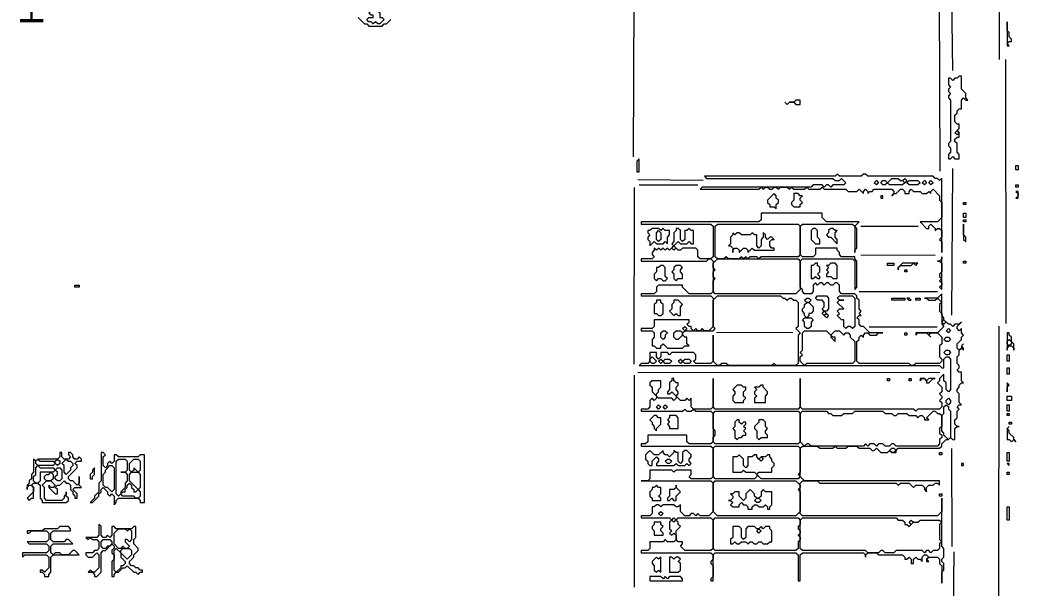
# Model space of a CAD drawing. Extents: x 10 to 1971, y 10 to 1392.
# Drawn here: x 1490.8 to 1949, y 209.7 to 470.8 of the extents above; entities that cross this region are included whole.
import ezdxf

# ---------------------------------------------------------------- set-up
doc = ezdxf.new("R2010")
doc.units = 0
for name, color, linetype, lineweight in [('OCR_TEXT', 6, 'Continuous', 0), ('TEXT_FALLBACK_OUTLINE', 2, 'Continuous', 0), ('TRACE_CURVE', 6, 'Continuous', 0), ('TRACE_STRAIGHT', 5, 'Continuous', 0), ('TRACE_TEXT_SYMBOL', 6, 'Continuous', 0)]:
    doc.layers.add(name, color=color, linetype=linetype, lineweight=lineweight)
doc.styles.add('wqy-unicode', font='wqy-unicode.lff')

msp = doc.modelspace()

# ---------------------------------------------------------------- linework, layer by layer
at = {"layer": 'TEXT_FALLBACK_OUTLINE', "color": 2}
for points in [[(1818, 373), (1818, 372), (1817, 371), (1817, 368), (1816, 367), (1817, 367), (1818, 366), (1818, 364), (1818, 365), (1819, 366), (1820, 366), (1821, 365), (1821, 364), (1823, 366), (1824, 366), (1825, 365), (1825, 364), (1827, 366), (1828, 365), (1837, 365), (1837, 366), (1836, 366), (1835, 367), (1835, 369), (1836, 370), (1837, 370), (1836, 371), (1835, 371), (1834, 370), (1833, 371), (1833, 372), (1832, 373), (1832, 371), (1831, 370), (1831, 367), (1830, 366), (1829, 367), (1829, 372), (1828, 372), (1827, 373), (1826, 372), (1822, 372), (1821, 373), (1820, 373), (1819, 372)], [(1820, 303), (1818, 301), (1819, 300), (1819, 299), (1818, 298), (1818, 296), (1819, 295), (1823, 295), (1823, 296), (1824, 297), (1823, 298), (1823, 300), (1824, 301), (1824, 302), (1823, 302), (1822, 303)], [(1831, 303), (1830, 302), (1828, 302), (1829, 301), (1828, 300), (1828, 299), (1829, 298), (1828, 297), (1828, 295), (1833, 295), (1833, 298), (1834, 299), (1834, 300), (1832, 302), (1832, 303)], [(1782, 289), (1780, 287), (1781, 286), (1781, 285), (1782, 284), (1782, 283), (1783, 282), (1783, 283), (1785, 285), (1785, 288), (1784, 288), (1783, 289)], [(1789, 289), (1789, 288), (1788, 287), (1789, 286), (1788, 285), (1789, 284), (1789, 283), (1793, 283), (1793, 288), (1792, 289)], [(1528, 272), (1528, 259), (1527, 258), (1527, 254), (1525, 252), (1525, 251), (1523, 249), (1524, 249), (1527, 252), (1527, 253), (1528, 254), (1528, 255), (1529, 256), (1531, 254), (1531, 253), (1532, 252), (1533, 253), (1534, 252), (1534, 248), (1535, 249), (1535, 250), (1536, 251), (1545, 251), (1546, 250), (1546, 249), (1548, 249), (1548, 271), (1546, 271), (1545, 270), (1536, 270), (1535, 271), (1534, 271), (1534, 268), (1533, 267), (1532, 268), (1531, 267), (1531, 266), (1530, 265), (1529, 266), (1529, 270), (1530, 271), (1529, 272)], [(1498, 265), (1499, 266), (1500, 265), (1506, 265), (1507, 264), (1506, 263), (1500, 263), (1500, 259), (1499, 258), (1498, 258), (1497, 259), (1497, 261), (1498, 262)], [(1498, 268), (1499, 269), (1500, 268), (1506, 268), (1507, 267), (1506, 266), (1499, 266), (1498, 267)], [(1507, 268), (1508, 269), (1509, 268), (1509, 267), (1508, 266), (1507, 267)], [(1512, 269), (1513, 268), (1514, 268), (1515, 267), (1515, 266), (1514, 265), (1514, 264), (1512, 262), (1511, 263), (1511, 266), (1510, 267)], [(1532, 266), (1533, 266), (1534, 265), (1534, 255), (1533, 254), (1531, 256), (1530, 256), (1529, 257), (1529, 262), (1530, 263), (1530, 264)], [(1535, 268), (1536, 269), (1539, 269), (1540, 268), (1540, 264), (1539, 263), (1537, 263), (1539, 263), (1540, 262), (1540, 259), (1539, 258), (1539, 256), (1537, 254), (1537, 253), (1536, 252), (1535, 253)], [(1543, 269), (1545, 269), (1546, 268), (1546, 264), (1545, 263), (1543, 265), (1543, 264), (1542, 263), (1541, 264), (1541, 267)], [(1504, 262), (1505, 263), (1506, 262), (1506, 260), (1505, 259), (1503, 259), (1502, 260), (1502, 261), (1503, 262)], [(1507, 264), (1508, 265), (1509, 265), (1510, 264), (1510, 260), (1509, 259), (1508, 259), (1507, 260), (1507, 261), (1508, 262), (1508, 263)], [(1525, 265), (1524, 264), (1524, 263), (1523, 262), (1523, 260), (1524, 260), (1524, 261), (1525, 262)], [(1541, 262), (1542, 263), (1545, 263), (1546, 262), (1546, 256), (1545, 255), (1541, 259)], [(1540, 257), (1541, 258), (1542, 257), (1542, 256), (1543, 255), (1543, 254), (1544, 254), (1545, 255), (1546, 254), (1546, 252), (1545, 251), (1544, 251), (1543, 252), (1538, 252), (1537, 253), (1538, 254), (1539, 254), (1539, 255), (1540, 256)], [(1783, 257), (1782, 256), (1781, 256), (1781, 255), (1780, 254), (1780, 252), (1781, 251), (1781, 250), (1785, 250), (1785, 251), (1784, 252), (1785, 253), (1785, 256), (1784, 256)], [(1792, 257), (1792, 256), (1791, 255), (1789, 255), (1789, 252), (1788, 251), (1788, 250), (1789, 250), (1790, 251), (1791, 250), (1792, 250), (1792, 252), (1794, 254), (1792, 256)], [(1509, 238), (1508, 237), (1502, 237), (1501, 236), (1494, 236), (1494, 235), (1495, 235), (1496, 236), (1503, 236), (1504, 235), (1504, 232), (1503, 231), (1494, 231), (1495, 230), (1503, 230), (1504, 229), (1504, 227), (1503, 226), (1492, 226), (1492, 224), (1493, 225), (1503, 225), (1504, 224), (1504, 219), (1502, 217), (1501, 218), (1500, 218), (1500, 217), (1501, 217), (1502, 216), (1502, 215), (1504, 215), (1504, 216), (1505, 217), (1505, 224), (1506, 225), (1518, 225), (1516, 227), (1515, 227), (1513, 225), (1510, 225), (1509, 226), (1507, 226), (1506, 225), (1505, 226), (1505, 229), (1506, 230), (1515, 230), (1513, 232), (1512, 232), (1511, 231), (1506, 231), (1505, 232), (1505, 235), (1506, 236), (1514, 236), (1514, 237), (1513, 238)], [(1536, 237), (1539, 237), (1540, 236), (1541, 237), (1542, 236), (1542, 232), (1541, 231), (1540, 232), (1539, 232), (1539, 231), (1541, 229), (1540, 228), (1539, 228), (1538, 229), (1537, 228), (1536, 228), (1534, 230), (1534, 235)], [(1528, 231), (1529, 232), (1532, 232), (1533, 231), (1533, 230), (1532, 229), (1531, 229), (1530, 228), (1529, 228), (1528, 229)], [(1534, 227), (1535, 228), (1537, 226), (1537, 224), (1539, 222), (1539, 221), (1538, 220), (1537, 220), (1537, 219), (1535, 217), (1534, 218)], [(1537, 227), (1538, 228), (1541, 228), (1542, 227), (1542, 225), (1540, 223), (1537, 226)]]:
    msp.add_lwpolyline(points, close=True, dxfattribs=at)
for points in [[(1509, 272), (1509, 270), (1508, 269), (1499, 269), (1498, 268), (1497, 269), (1497, 263), (1496, 262), (1496, 260), (1495, 259), (1495, 258), (1494, 257), (1494, 255), (1494, 256), (1495, 257), (1496, 257), (1497, 256), (1497, 254), (1494, 251), (1495, 250), (1496, 251), (1497, 251), (1497, 256), (1496, 257), (1497, 258), (1499, 258), (1500, 257), (1500, 251), (1501, 250), (1501, 249), (1512, 249), (1513, 250), (1513, 251), (1512, 252), (1512, 254), (1512, 253), (1511, 252), (1511, 251), (1510, 250), (1503, 250), (1502, 251), (1502, 256), (1501, 257), (1503, 259), (1505, 259), (1507, 257), (1506, 256), (1505, 256), (1504, 257), (1504, 256), (1507, 253), (1508, 253), (1508, 255), (1507, 256), (1508, 257), (1509, 257), (1511, 259), (1512, 258), (1513, 258), (1514, 257), (1514, 255), (1515, 254), (1515, 253), (1516, 252)], [(1516, 252), (1516, 251), (1517, 251), (1517, 253), (1515, 255), (1516, 256), (1519, 256), (1518, 257), (1518, 261), (1518, 258), (1517, 257), (1515, 259), (1514, 259), (1513, 260), (1513, 261), (1517, 265), (1517, 266), (1516, 267), (1517, 268), (1519, 268), (1519, 269), (1518, 270), (1517, 269), (1516, 269), (1515, 270), (1515, 271), (1514, 272), (1513, 272), (1513, 271), (1514, 270), (1513, 269), (1511, 269), (1510, 270), (1510, 272), (1509, 272)], [(1527, 239), (1527, 234), (1526, 233), (1521, 233), (1522, 232), (1523, 233), (1524, 232), (1526, 232), (1527, 231), (1527, 228), (1526, 227), (1525, 227), (1524, 226), (1521, 226), (1521, 225), (1522, 224), (1524, 224), (1526, 226), (1527, 225), (1527, 219), (1525, 217), (1524, 217), (1523, 218), (1522, 217), (1524, 217), (1525, 216), (1525, 215), (1526, 215), (1528, 217), (1528, 226), (1529, 227), (1530, 227), (1533, 230), (1534, 229), (1534, 228), (1533, 227), (1533, 226), (1534, 225), (1534, 223), (1533, 222), (1533, 215), (1534, 215), (1534, 216), (1535, 217), (1536, 217), (1538, 219), (1539, 219), (1540, 220), (1543, 217), (1544, 217), (1545, 216), (1546, 217), (1547, 217), (1547, 218), (1546, 218), (1545, 219), (1544, 219), (1543, 220), (1542, 220), (1541, 221), (1541, 222), (1543, 224), (1543, 225), (1545, 227)], [(1545, 227), (1545, 228), (1543, 230), (1543, 232), (1544, 233), (1544, 238), (1543, 238), (1542, 237), (1535, 237), (1534, 238), (1533, 238), (1533, 234), (1532, 233), (1531, 234), (1530, 233), (1529, 233), (1528, 234), (1528, 238), (1527, 239)]]:
    msp.add_lwpolyline(points, dxfattribs=at)
at = {"layer": 'TRACE_CURVE', "color": 6}
for points in [[(1831, 382), (1831, 379), (1830, 378), (1776, 378), (1776, 377), (1808, 377), (1809, 376), (1809, 362), (1808, 361), (1803, 361), (1802, 362), (1802, 365), (1801, 366), (1795, 366), (1794, 365), (1793, 365), (1791, 367), (1793, 369), (1794, 368), (1797, 368), (1798, 369), (1799, 368), (1800, 368), (1800, 374), (1799, 374), (1798, 375), (1797, 374), (1796, 374), (1796, 370), (1795, 369), (1794, 370), (1794, 374), (1793, 375), (1792, 375), (1792, 374), (1791, 373), (1791, 369), (1790, 368), (1791, 367), (1789, 365), (1788, 366), (1787, 365), (1786, 366), (1785, 365), (1784, 366), (1783, 365), (1782, 366), (1782, 365), (1781, 364), (1781, 363), (1782, 362), (1781, 361), (1776, 361), (1776, 360), (1806, 360), (1807, 361), (1808, 361), (1809, 360), (1809, 346), (1808, 345), (1798, 345), (1795, 348), (1795, 349), (1784, 349)], [(1865, 350), (1864, 349), (1863, 349), (1862, 350), (1861, 350), (1860, 349), (1859, 350), (1858, 350), (1857, 349), (1856, 350), (1855, 349), (1855, 346), (1854, 345), (1851, 345), (1850, 346), (1850, 347), (1849, 348), (1849, 360), (1850, 361), (1873, 361), (1874, 360), (1874, 347), (1875, 348), (1875, 360), (1874, 361), (1874, 362), (1868, 362), (1867, 363), (1867, 364), (1866, 365), (1866, 366), (1856, 366), (1856, 363), (1855, 362), (1850, 362), (1849, 363), (1849, 376), (1850, 377), (1873, 377), (1874, 376), (1874, 364), (1874, 365), (1875, 366), (1875, 375), (1874, 376), (1876, 378), (1861, 378), (1859, 380), (1859, 382), (1831, 382)], [(1784, 349), (1783, 348), (1783, 346), (1782, 345), (1776, 345), (1776, 344), (1808, 344), (1809, 343), (1809, 330), (1807, 328), (1805, 328), (1804, 329), (1803, 328), (1802, 328), (1801, 329), (1800, 328), (1799, 329), (1799, 330), (1798, 330), (1797, 331), (1798, 332), (1798, 333), (1782, 333), (1782, 330), (1781, 329), (1776, 329), (1776, 328), (1781, 328), (1782, 327), (1782, 325), (1781, 324), (1781, 321), (1782, 321), (1783, 320), (1785, 320), (1785, 321), (1786, 322), (1788, 320), (1795, 320), (1796, 321), (1798, 321), (1797, 322), (1797, 325), (1796, 325), (1795, 326), (1795, 327), (1796, 328), (1809, 328), (1810, 329), (1809, 330), (1809, 342), (1811, 344), (1840, 344), (1841, 343), (1842, 343), (1843, 342), (1844, 343), (1845, 343), (1846, 342), (1847, 342), (1848, 341), (1848, 330), (1847, 329), (1849, 327)], [(1907, 343), (1908, 342), (1911, 342), (1912, 343), (1914, 341), (1913, 340), (1913, 337), (1914, 336), (1914, 331), (1915, 330), (1912, 327), (1902, 327), (1902, 326), (1903, 327), (1907, 327), (1909, 325), (1908, 326), (1909, 327), (1912, 327), (1914, 325), (1914, 322), (1913, 321), (1913, 316), (1914, 315), (1914, 314), (1913, 313), (1902, 313), (1901, 312), (1900, 312), (1899, 313), (1876, 313), (1875, 314), (1875, 323), (1876, 324), (1876, 325), (1877, 326), (1878, 325), (1878, 326), (1879, 327), (1880, 327), (1881, 326), (1884, 326), (1885, 327), (1887, 327), (1881, 327), (1878, 330), (1877, 330), (1876, 331), (1876, 333), (1875, 334), (1876, 335), (1877, 335), (1876, 336), (1877, 337), (1876, 338), (1876, 342), (1875, 343), (1875, 344), (1874, 345), (1868, 345), (1867, 346), (1867, 349), (1866, 350), (1865, 350)], [(1918, 279), (1919, 278), (1920, 278), (1920, 283), (1921, 284), (1922, 284), (1921, 284), (1920, 285), (1920, 287), (1921, 288), (1921, 291), (1922, 292), (1921, 293), (1922, 294), (1923, 294), (1922, 295), (1922, 299), (1921, 300), (1921, 301), (1922, 302), (1922, 303), (1923, 304), (1924, 304), (1923, 305), (1923, 309), (1922, 309), (1921, 310), (1922, 311), (1922, 312), (1921, 313), (1921, 316), (1922, 317), (1922, 319), (1923, 320), (1924, 319), (1924, 320), (1923, 321), (1924, 322), (1923, 321), (1923, 320), (1922, 319), (1921, 320), (1921, 322), (1923, 324), (1923, 325), (1924, 326), (1923, 327), (1923, 329), (1922, 328), (1921, 329), (1921, 330), (1923, 332), (1922, 331), (1920, 331), (1919, 330), (1918, 331), (1917, 331), (1915, 333), (1915, 334), (1914, 335), (1914, 345), (1912, 343), (1906, 343), (1907, 343)], [(1849, 327), (1848, 326), (1848, 313), (1847, 312), (1838, 312), (1837, 313), (1836, 312), (1816, 312), (1815, 313), (1813, 313), (1812, 312), (1811, 312), (1809, 314), (1809, 326), (1809, 314), (1808, 313), (1801, 313), (1800, 314), (1801, 315), (1801, 317), (1800, 318), (1790, 318), (1789, 317), (1788, 318), (1785, 318), (1785, 316), (1784, 315), (1783, 316), (1783, 318), (1780, 318), (1780, 314), (1779, 313), (1776, 313), (1775, 312), (1913, 312), (1914, 311), (1915, 311), (1915, 315), (1916, 316), (1917, 316), (1918, 315), (1918, 301), (1917, 300), (1916, 301), (1916, 304), (1915, 305), (1915, 308), (1913, 306), (1913, 305), (1912, 304), (1914, 302), (1914, 300), (1913, 299), (1914, 298), (1914, 297), (1913, 296), (1914, 295), (1914, 293), (1913, 292), (1903, 292), (1902, 291), (1901, 292), (1850, 292), (1849, 293)], [(1849, 293), (1849, 306), (1849, 293), (1848, 292), (1810, 292), (1809, 293), (1809, 306), (1809, 293), (1808, 292), (1800, 292), (1799, 293), (1799, 297), (1798, 296), (1797, 297), (1796, 296), (1794, 296), (1792, 298), (1793, 299), (1793, 300), (1792, 301), (1792, 302), (1793, 303), (1793, 304), (1792, 304), (1791, 305), (1791, 306), (1790, 306), (1790, 305), (1789, 304), (1789, 301), (1788, 300), (1788, 299), (1789, 299), (1790, 300), (1792, 298), (1792, 297), (1791, 296), (1790, 297), (1784, 297), (1783, 298), (1783, 299), (1784, 300), (1784, 301), (1785, 302), (1785, 305), (1781, 305), (1780, 304), (1780, 303), (1781, 302), (1781, 300), (1783, 298), (1783, 297), (1782, 296), (1781, 297), (1780, 296), (1780, 293), (1779, 292), (1776, 292), (1776, 291), (1795, 291), (1796, 292), (1797, 291), (1799, 291), (1800, 292)], [(1800, 292), (1801, 291), (1808, 291), (1809, 290), (1809, 277), (1808, 276), (1798, 276), (1797, 277), (1797, 280), (1779, 280), (1779, 277), (1778, 276), (1776, 276), (1776, 275), (1808, 275), (1809, 274), (1809, 261), (1808, 260), (1799, 260), (1798, 261), (1799, 262), (1799, 264), (1792, 264), (1791, 263), (1790, 264), (1780, 264), (1780, 260), (1779, 259), (1776, 259), (1808, 259), (1809, 258), (1809, 245), (1807, 243), (1803, 243), (1802, 244), (1801, 243), (1800, 244), (1799, 244), (1798, 243), (1796, 243), (1794, 245), (1794, 248), (1793, 247), (1792, 247), (1791, 248), (1786, 248), (1785, 247), (1784, 248), (1783, 248), (1782, 247), (1781, 247), (1781, 244), (1780, 243), (1776, 243), (1776, 242), (1789, 242), (1790, 241), (1789, 240), (1789, 237), (1790, 236), (1789, 235), (1790, 234), (1791, 235), (1792, 234)], [(1914, 217), (1915, 218), (1915, 221), (1914, 222), (1914, 223), (1915, 224), (1915, 228), (1914, 229), (1914, 251), (1914, 245), (1912, 243), (1850, 243), (1849, 244), (1849, 258), (1850, 259), (1857, 259), (1858, 258), (1893, 258), (1894, 257), (1895, 258), (1899, 258), (1901, 256), (1902, 257), (1905, 257), (1906, 256), (1906, 255), (1907, 254), (1907, 256), (1908, 257), (1910, 257), (1911, 258), (1912, 258), (1913, 257), (1913, 259), (1851, 259), (1849, 261), (1849, 274), (1850, 275), (1857, 275), (1858, 274), (1864, 274), (1865, 275), (1866, 274), (1870, 274), (1871, 275), (1875, 275), (1876, 274), (1881, 274), (1882, 273), (1883, 273), (1884, 274), (1886, 272), (1889, 272), (1890, 273), (1891, 272), (1893, 272), (1893, 273), (1894, 274), (1913, 274), (1914, 275), (1914, 276), (1916, 278), (1917, 278), (1918, 279)], [(1792, 234), (1792, 232), (1791, 231), (1788, 231), (1787, 232), (1786, 231), (1780, 231), (1780, 228), (1779, 227), (1776, 227), (1776, 226), (1808, 226), (1809, 225), (1809, 223), (1808, 222), (1808, 221), (1809, 220), (1809, 215), (1808, 214), (1808, 213), (1809, 213), (1809, 225), (1810, 226), (1847, 226), (1848, 225), (1848, 213), (1849, 213), (1849, 225), (1850, 226), (1878, 226), (1879, 225), (1879, 224), (1879, 225), (1880, 226), (1884, 226), (1885, 225), (1896, 225), (1897, 224), (1897, 223), (1898, 223), (1899, 224), (1900, 223), (1900, 221), (1901, 221), (1901, 223), (1902, 224), (1903, 223), (1904, 223), (1905, 222), (1905, 224), (1906, 225), (1907, 225), (1908, 224), (1907, 223), (1907, 222), (1908, 222), (1907, 223), (1908, 224), (1912, 224), (1913, 223), (1913, 221), (1914, 220), (1914, 212), (1914, 217)]]:
    msp.add_lwpolyline(points, dxfattribs=at)
for points in [[(1810, 376), (1811, 377), (1848, 377), (1849, 376), (1849, 363), (1848, 362), (1831, 362), (1830, 361), (1829, 362), (1826, 362), (1825, 361), (1824, 362), (1823, 361), (1822, 362), (1821, 361), (1816, 361), (1815, 362), (1814, 361), (1811, 361), (1810, 362)], [(1790, 366), (1791, 367), (1792, 366), (1791, 365)], [(1811, 361), (1848, 361), (1849, 360), (1849, 347), (1847, 345), (1810, 345), (1809, 346), (1809, 351), (1810, 352), (1809, 353), (1809, 355), (1810, 356), (1809, 357), (1809, 359)], [(1856, 343), (1857, 344), (1861, 344), (1862, 343), (1862, 338), (1861, 337), (1860, 337), (1859, 338), (1860, 339), (1860, 341), (1859, 342), (1857, 342)], [(1866, 343), (1867, 344), (1873, 344), (1874, 343), (1874, 330), (1873, 329), (1872, 330), (1871, 330), (1870, 329), (1869, 330), (1869, 333), (1868, 333), (1866, 335), (1867, 336), (1866, 337), (1867, 338), (1869, 338), (1866, 341), (1867, 342), (1869, 342), (1867, 342)], [(1851, 340), (1852, 341), (1853, 341), (1855, 339), (1855, 337), (1854, 336), (1853, 336), (1853, 335), (1852, 334), (1851, 335), (1851, 336), (1850, 337), (1850, 338), (1851, 339)], [(1851, 342), (1852, 343), (1853, 343), (1854, 342), (1853, 341), (1852, 341)], [(1859, 336), (1860, 337), (1861, 336), (1860, 335)], [(1860, 335), (1861, 336), (1862, 335), (1861, 334)], [(1795, 329), (1796, 330), (1797, 329), (1796, 328)], [(1850, 333), (1851, 334), (1854, 334), (1855, 333), (1854, 332), (1854, 330), (1853, 329), (1852, 329), (1851, 330), (1851, 332)], [(1914, 332), (1915, 333), (1916, 332), (1915, 331)], [(1785, 327), (1786, 328), (1787, 328), (1788, 327), (1787, 326), (1787, 325), (1786, 324), (1785, 325)], [(1791, 327), (1792, 328), (1794, 328), (1795, 327), (1795, 326), (1793, 324), (1792, 324), (1791, 325)], [(1850, 327), (1851, 328), (1861, 328), (1863, 326), (1863, 325), (1865, 323), (1865, 325), (1864, 325), (1863, 326), (1865, 328), (1867, 328), (1869, 326), (1870, 327), (1871, 327), (1872, 326), (1872, 325), (1874, 323), (1874, 314), (1873, 313), (1852, 313), (1851, 312), (1849, 314), (1849, 316), (1850, 317), (1849, 318), (1850, 319)], [(1916, 328), (1917, 329), (1918, 328), (1917, 327)], [(1915, 324), (1916, 325), (1917, 325), (1918, 324), (1917, 323), (1916, 323)], [(1915, 318), (1916, 319), (1917, 319), (1918, 318), (1917, 317), (1916, 317)], [(1780, 315), (1781, 316), (1783, 314), (1782, 313), (1781, 313), (1780, 314)], [(1784, 314), (1785, 315), (1786, 314), (1785, 313)], [(1786, 314), (1787, 315), (1789, 315), (1790, 314), (1789, 313), (1787, 313)], [(1793, 314), (1794, 315), (1795, 314), (1794, 313)], [(1795, 314), (1796, 315), (1798, 315), (1799, 314), (1798, 313), (1796, 313)], [(1783, 293), (1784, 294), (1785, 293), (1784, 292)], [(1786, 293), (1787, 294), (1788, 293), (1787, 292)], [(1915, 293), (1916, 294), (1917, 293), (1917, 292), (1918, 291), (1918, 279), (1917, 278), (1915, 280), (1915, 281), (1914, 282), (1914, 289), (1915, 290)], [(1916, 296), (1917, 297), (1918, 296), (1918, 295), (1917, 294), (1916, 295)], [(1809, 290), (1810, 291), (1848, 291), (1849, 290), (1849, 277), (1848, 276), (1810, 276), (1809, 277), (1809, 279), (1810, 280), (1810, 282), (1809, 283)], [(1849, 290), (1850, 291), (1861, 291), (1862, 290), (1863, 290), (1864, 289), (1868, 289), (1869, 290), (1873, 290), (1874, 291), (1887, 291), (1888, 290), (1891, 290), (1892, 289), (1893, 289), (1894, 290), (1898, 290), (1899, 289), (1902, 289), (1903, 288), (1904, 289), (1905, 289), (1906, 288), (1906, 287), (1908, 287), (1907, 288), (1910, 291), (1911, 291), (1912, 290), (1913, 290), (1914, 289), (1914, 284), (1913, 283), (1913, 281), (1914, 280), (1914, 279), (1913, 278), (1913, 276), (1912, 275), (1893, 275), (1892, 276), (1891, 276), (1890, 275), (1888, 275), (1887, 276), (1885, 276), (1884, 275), (1883, 276), (1881, 276), (1880, 275), (1879, 276), (1878, 275), (1854, 275), (1853, 276), (1852, 276), (1851, 275), (1849, 277)], [(1809, 274), (1810, 275), (1848, 275), (1849, 274), (1849, 263), (1848, 262), (1849, 261), (1848, 260), (1831, 260), (1829, 262), (1830, 263), (1836, 263), (1836, 265), (1837, 266), (1837, 267), (1836, 268), (1836, 269), (1835, 270), (1835, 271), (1834, 271), (1833, 270), (1831, 270), (1830, 269), (1829, 270), (1829, 271), (1828, 271), (1827, 270), (1825, 270), (1825, 266), (1824, 265), (1823, 266), (1823, 269), (1821, 271), (1820, 270), (1818, 270), (1818, 263), (1822, 263), (1823, 264), (1824, 263), (1828, 263), (1829, 262), (1829, 261), (1828, 260), (1810, 260), (1809, 261)], [(1890, 273), (1891, 274), (1892, 274), (1893, 273), (1892, 272), (1891, 272)], [(1830, 269), (1831, 270), (1832, 269), (1831, 268)], [(1809, 258), (1810, 259), (1847, 259), (1849, 257), (1849, 256), (1848, 255), (1849, 254), (1849, 245), (1847, 243), (1811, 243), (1809, 245)], [(1784, 244), (1785, 245), (1786, 244), (1785, 243)], [(1790, 241), (1791, 242), (1792, 241), (1791, 240)], [(1792, 241), (1793, 242), (1808, 242), (1809, 241), (1809, 228), (1808, 227), (1796, 227), (1794, 229), (1795, 230), (1795, 231), (1793, 231), (1792, 232), (1792, 236), (1794, 238), (1793, 239), (1793, 240)], [(1809, 241), (1810, 242), (1848, 242), (1849, 241), (1849, 239), (1848, 238), (1848, 237), (1849, 236), (1849, 235), (1848, 234), (1849, 233), (1849, 232), (1848, 231), (1848, 228), (1847, 227), (1810, 227), (1809, 228)], [(1849, 241), (1850, 242), (1893, 242), (1894, 241), (1896, 241), (1897, 240), (1897, 239), (1898, 239), (1899, 238), (1901, 240), (1903, 240), (1904, 241), (1913, 241), (1914, 240), (1913, 239), (1913, 232), (1914, 231), (1913, 230), (1913, 228), (1912, 227), (1910, 227), (1909, 226), (1908, 227), (1907, 227), (1906, 226), (1905, 227), (1893, 227), (1892, 226), (1888, 226), (1887, 227), (1886, 227), (1885, 226), (1880, 226), (1879, 227), (1850, 227), (1849, 228)], [(1899, 240), (1900, 241), (1901, 240), (1900, 239)]]:
    msp.add_lwpolyline(points, close=True, dxfattribs=at)
at = {"layer": 'TRACE_STRAIGHT', "color": 5}
for p, q in [((1772.5, 407.85), (1774.03, 770.13)), ((1940.12, 637.63), (1940.33, 452.62)), ((1912.6, 578.88), (1913.08, 401.37)), ((1918.22, 495.11), (1918.88, 447.58)), ((1943.3, 452.63), (1943.43, 331.38)), ((1918.55, 335.11), (1919.05, 402.62)), ((1774.37, 397.52), (1804.38, 397.27)), ((1775, 395), (1802, 395)), ((1772.75, 312.62), (1772.9, 393.88)), ((1876.88, 376.04), (1903.13, 376.12)), ((1876.88, 362.92), (1910.88, 362.75)), ((1876, 346), (1912, 346)), ((1940.14, 165.13), (1940.34, 330.13)), ((1810.62, 327.29), (1845.62, 327.24)), ((1880.62, 329.82), (1911.88, 329.77)), ((1772.77, 307.63), (1772.83, 210.12)), ((1774.38, 308.9), (1913.13, 308.78)), ((1918.44, 273.88), (1918.67, 228.88)), ((1918.9, 155.12), (1919.73, 226.37))]:
    msp.add_line(p, q, dxfattribs=at)
at = {"layer": 'TRACE_TEXT_SYMBOL', "color": 6}
for points in [[(1646, 472), (1649, 469), (1650, 469), (1651, 468), (1657, 468), (1658, 469), (1659, 469), (1661, 471)], [(1866, 400), (1865, 399), (1805, 399), (1806, 398), (1864, 398), (1865, 397), (1867, 397), (1868, 398), (1870, 396), (1869, 395), (1864, 395), (1863, 394), (1862, 395), (1861, 395), (1860, 394), (1859, 395), (1855, 395), (1854, 394), (1804, 394), (1803, 393), (1830, 393), (1831, 394), (1832, 393), (1833, 394), (1834, 394), (1835, 393), (1836, 393), (1837, 394), (1838, 394), (1839, 393), (1840, 394), (1843, 394), (1844, 393), (1845, 394), (1846, 393), (1851, 393), (1852, 394), (1853, 393), (1858, 393), (1859, 394), (1860, 393), (1870, 393), (1871, 392), (1875, 392), (1876, 393), (1878, 391), (1878, 392), (1879, 393), (1880, 392), (1880, 391), (1881, 392), (1882, 392), (1883, 393), (1891, 393), (1892, 392), (1892, 391), (1891, 390), (1892, 391), (1893, 391), (1895, 393), (1896, 393), (1897, 392), (1897, 391), (1899, 391)], [(1899, 391), (1899, 392), (1900, 393), (1901, 392), (1904, 392), (1905, 391), (1907, 391), (1908, 392), (1909, 391), (1909, 392), (1910, 393), (1913, 390), (1913, 388), (1914, 387), (1914, 380), (1912, 378), (1904, 378), (1907, 375), (1908, 375), (1908, 376), (1909, 377), (1911, 375), (1911, 374), (1912, 375), (1913, 375), (1914, 374), (1914, 371), (1913, 370), (1914, 369), (1914, 364), (1914, 398), (1913, 397), (1912, 398), (1911, 398), (1910, 399), (1880, 399), (1879, 400), (1878, 400), (1877, 399), (1867, 399), (1866, 400)]]:
    msp.add_lwpolyline(points, dxfattribs=at)
for points in [[(1651, 474), (1652, 475), (1655, 475), (1656, 474), (1656, 472), (1657, 472), (1658, 471), (1656, 469), (1655, 469), (1654, 470), (1653, 469), (1652, 470), (1651, 470), (1650, 471), (1651, 472), (1653, 472), (1653, 473), (1652, 473)], [(1944, 470), (1944, 459), (1945, 459), (1944, 460), (1945, 461), (1946, 461), (1946, 462), (1945, 463), (1945, 465), (1944, 466)], [(1922, 445), (1921, 444), (1920, 444), (1919, 443), (1918, 444), (1917, 444), (1917, 441), (1918, 440), (1917, 439), (1917, 438), (1918, 437), (1917, 436), (1917, 435), (1918, 434), (1918, 415), (1917, 414), (1917, 413), (1918, 412), (1918, 410), (1917, 409), (1917, 407), (1918, 407), (1919, 408), (1920, 407), (1922, 407), (1922, 409), (1921, 410), (1921, 414), (1920, 415), (1920, 416), (1921, 417), (1922, 417), (1922, 419), (1921, 420), (1922, 421), (1922, 423), (1921, 423), (1920, 424), (1920, 427), (1921, 428), (1921, 429), (1922, 430), (1923, 430), (1923, 434), (1924, 435), (1925, 434), (1926, 434), (1925, 435), (1925, 437), (1923, 439), (1923, 445)], [(1847, 434), (1846, 433), (1844, 433), (1843, 432), (1842, 433), (1843, 432), (1844, 433), (1846, 433), (1847, 432), (1849, 432), (1849, 434)], [(1920, 419), (1921, 420), (1922, 419), (1921, 418)], [(1775, 407), (1774, 406), (1774, 401), (1775, 401)], [(1948, 404), (1949, 404), (1949, 402), (1948, 402)], [(1883, 396), (1884, 397), (1885, 396), (1884, 395)], [(1886, 396), (1887, 397), (1888, 397), (1889, 396), (1888, 395), (1887, 395)], [(1891, 398), (1894, 398), (1895, 397), (1896, 397), (1897, 396), (1896, 395), (1890, 395), (1889, 396)], [(1896, 397), (1897, 398), (1898, 397), (1897, 396)], [(1898, 396), (1899, 397), (1903, 397), (1904, 396), (1903, 395), (1899, 395)], [(1905, 396), (1906, 397), (1907, 396), (1906, 395)], [(1908, 396), (1909, 397), (1910, 396), (1909, 395)], [(1948, 395), (1949, 395), (1949, 394), (1948, 394)], [(1837, 391), (1834, 388), (1834, 387), (1835, 386), (1835, 385), (1837, 385), (1838, 384), (1838, 386), (1839, 387), (1839, 388), (1838, 389), (1838, 390)], [(1846, 391), (1846, 388), (1845, 387), (1845, 386), (1846, 385), (1849, 385), (1849, 386), (1850, 387), (1849, 388), (1849, 389), (1850, 390), (1849, 390), (1848, 391)], [(1886, 390), (1886, 389), (1887, 389), (1887, 390)], [(1948, 392), (1949, 391), (1949, 390), (1948, 389), (1949, 389), (1949, 392)], [(1924, 387), (1925, 387), (1925, 386), (1924, 386)], [(1924, 382), (1925, 382), (1925, 380), (1924, 380)], [(1924, 379), (1925, 379), (1925, 378), (1924, 378)], [(1924, 377), (1924, 370), (1925, 369), (1925, 371), (1924, 372)], [(1781, 375), (1780, 374), (1779, 374), (1779, 373), (1780, 372), (1779, 371), (1779, 370), (1780, 369), (1780, 367), (1782, 369), (1783, 368), (1786, 368), (1787, 369), (1788, 368), (1788, 371), (1789, 372), (1789, 374), (1787, 374), (1786, 375), (1785, 374), (1784, 375)], [(1783, 373), (1784, 374), (1785, 373), (1785, 370), (1784, 369), (1783, 370)], [(1855, 375), (1854, 374), (1854, 370), (1856, 368), (1858, 368), (1858, 370), (1857, 371), (1857, 374), (1856, 375)], [(1863, 375), (1862, 374), (1862, 373), (1861, 372), (1862, 371), (1863, 371), (1866, 368), (1866, 370), (1865, 371), (1865, 373), (1866, 374), (1865, 374), (1864, 375)], [(1785, 358), (1784, 357), (1783, 357), (1783, 355), (1782, 354), (1782, 352), (1783, 351), (1784, 352), (1785, 352), (1786, 351), (1787, 351), (1788, 352), (1787, 353), (1787, 357), (1786, 358)], [(1792, 358), (1791, 357), (1791, 356), (1790, 355), (1791, 354), (1791, 352), (1792, 351), (1793, 352), (1795, 352), (1795, 354), (1794, 355), (1794, 356), (1795, 357), (1794, 358)], [(1856, 359), (1855, 358), (1854, 358), (1854, 352), (1855, 352), (1856, 353), (1857, 352), (1858, 352), (1858, 353), (1857, 354), (1858, 355), (1858, 357), (1857, 358), (1857, 359)], [(1863, 359), (1862, 358), (1861, 358), (1862, 357), (1861, 356), (1862, 355), (1861, 354), (1861, 353), (1863, 353), (1864, 352), (1866, 352), (1866, 358), (1865, 359)], [(1889, 359), (1892, 359), (1892, 358), (1889, 358)], [(1896, 359), (1894, 357), (1894, 356), (1894, 357), (1895, 358), (1900, 358), (1901, 359), (1902, 358), (1903, 359)], [(1914, 362), (1914, 361), (1913, 360), (1912, 360), (1913, 360), (1914, 359), (1914, 355), (1913, 354), (1913, 353), (1914, 352), (1913, 351), (1914, 350), (1914, 349), (1913, 348), (1914, 347)], [(1924, 360), (1925, 360), (1925, 359), (1924, 359)], [(1897, 356), (1898, 356), (1898, 355), (1897, 355)], [(1516, 349), (1518, 349), (1518, 348), (1516, 348)], [(1783, 342), (1783, 341), (1782, 340), (1782, 336), (1783, 336), (1784, 335), (1785, 335), (1786, 336), (1786, 340), (1785, 341), (1785, 342)], [(1791, 342), (1791, 341), (1790, 340), (1790, 338), (1789, 337), (1791, 335), (1792, 336), (1793, 335), (1794, 335), (1794, 339), (1795, 340), (1793, 342)], [(1891, 343), (1897, 343), (1897, 342), (1891, 342)], [(1898, 343), (1899, 342), (1900, 342), (1899, 343)], [(1902, 343), (1904, 343), (1904, 342), (1902, 342)], [(1897, 327), (1898, 327), (1898, 326), (1897, 326)], [(1944, 327), (1944, 319), (1944, 320), (1945, 321), (1946, 321), (1947, 320), (1947, 319), (1947, 322), (1946, 323), (1946, 325), (1945, 326), (1945, 327)], [(1944, 323), (1945, 324), (1946, 323), (1946, 322), (1945, 321), (1944, 322)], [(1944, 317), (1945, 317), (1945, 314), (1944, 314)], [(1944, 311), (1945, 311), (1945, 308), (1944, 308)], [(1889, 306), (1890, 306), (1890, 305), (1889, 305)], [(1899, 306), (1900, 306), (1900, 305), (1899, 305)], [(1904, 306), (1904, 305), (1905, 306), (1906, 306), (1907, 305), (1907, 304), (1908, 304), (1910, 306), (1911, 306), (1908, 306), (1907, 305), (1906, 306)], [(1944, 304), (1944, 300), (1944, 302), (1945, 303)], [(1944, 298), (1946, 298), (1946, 296), (1944, 296)], [(1944, 294), (1945, 294), (1945, 291), (1944, 291)], [(1944, 290), (1945, 290), (1945, 289), (1944, 289)], [(1820, 287), (1819, 286), (1819, 284), (1818, 283), (1819, 282), (1819, 279), (1820, 278), (1821, 279), (1822, 279), (1823, 280), (1824, 280), (1824, 281), (1823, 282), (1824, 283), (1823, 284), (1824, 285), (1824, 286), (1823, 286), (1822, 285), (1821, 286), (1821, 287)], [(1830, 287), (1830, 286), (1828, 284), (1828, 283), (1829, 282), (1829, 279), (1830, 278), (1831, 279), (1834, 279), (1834, 280), (1833, 281), (1833, 282), (1834, 283), (1833, 284), (1833, 286), (1832, 287)], [(1945, 286), (1946, 286), (1946, 285), (1945, 285)], [(1945, 284), (1944, 283), (1944, 278), (1945, 278), (1946, 277), (1947, 278), (1948, 277), (1947, 278), (1947, 279), (1945, 281), (1945, 282), (1944, 283)], [(1780, 273), (1778, 271), (1778, 269), (1779, 268), (1779, 267), (1780, 266), (1781, 266), (1781, 268), (1783, 270), (1784, 269), (1784, 268), (1783, 267), (1783, 266), (1791, 266), (1792, 267), (1793, 266), (1796, 266), (1797, 267), (1798, 266), (1799, 267), (1798, 268), (1798, 269), (1799, 270), (1799, 271), (1797, 273), (1796, 273), (1795, 272), (1795, 268), (1794, 267), (1793, 268), (1793, 272), (1792, 272), (1791, 273), (1791, 272), (1789, 270), (1788, 271), (1787, 271), (1786, 272), (1786, 273), (1784, 271), (1782, 271)], [(1913, 272), (1914, 272), (1914, 271), (1913, 271)], [(1944, 272), (1945, 272), (1945, 268), (1944, 268)], [(1787, 268), (1788, 269), (1789, 269), (1790, 268), (1789, 267), (1788, 267)], [(1923, 267), (1923, 266), (1924, 266), (1924, 267)], [(1944, 267), (1945, 266), (1945, 267)], [(1944, 263), (1945, 263), (1945, 262), (1944, 262)], [(1826, 255), (1824, 253), (1824, 251), (1823, 250), (1821, 252), (1821, 254), (1819, 254), (1818, 253), (1817, 253), (1818, 252), (1818, 251), (1817, 250), (1816, 250), (1817, 250), (1818, 249), (1817, 248), (1818, 247), (1821, 247), (1821, 248), (1822, 249), (1823, 248), (1824, 248), (1825, 247), (1825, 246), (1827, 246), (1827, 247), (1828, 248), (1829, 248), (1830, 247), (1832, 247), (1833, 248), (1834, 247), (1834, 246), (1835, 246), (1835, 247), (1836, 248), (1836, 254), (1833, 254), (1832, 255), (1831, 254), (1831, 252), (1830, 251), (1829, 251), (1828, 252), (1828, 253)], [(1913, 253), (1914, 253), (1914, 252), (1913, 252)], [(1828, 250), (1829, 251), (1830, 251), (1831, 250), (1830, 249), (1829, 249)], [(1944, 247), (1945, 247), (1945, 241), (1944, 241)], [(1782, 240), (1782, 239), (1781, 238), (1781, 237), (1782, 236), (1782, 234), (1786, 234), (1786, 235), (1785, 236), (1785, 237), (1786, 238), (1785, 239), (1785, 240)], [(1818, 238), (1818, 233), (1817, 232), (1817, 230), (1818, 230), (1819, 231), (1820, 230), (1821, 230), (1822, 231), (1824, 231), (1825, 230), (1826, 231), (1827, 231), (1828, 230), (1829, 230), (1830, 231), (1831, 231), (1832, 230), (1834, 230), (1835, 231), (1836, 231), (1836, 236), (1835, 237), (1835, 238), (1833, 238), (1832, 237), (1831, 238), (1830, 237), (1829, 237), (1828, 238), (1825, 238), (1824, 237), (1824, 233), (1823, 232), (1822, 233), (1822, 237), (1821, 238)], [(1829, 236), (1830, 237), (1831, 236), (1830, 235)], [(1783, 224), (1781, 222), (1781, 221), (1782, 220), (1782, 218), (1783, 217), (1784, 218), (1785, 217), (1785, 224), (1784, 223)], [(1789, 224), (1789, 217), (1793, 217), (1794, 218), (1794, 221), (1793, 222), (1794, 223), (1793, 224), (1792, 224), (1791, 223), (1790, 224)], [(1780, 215), (1780, 213), (1795, 213), (1795, 214), (1794, 215), (1789, 215), (1788, 214), (1787, 215), (1786, 214), (1785, 215)]]:
    msp.add_lwpolyline(points, close=True, dxfattribs=at)

# ---------------------------------------------------------------- texts
at = {"layer": 'OCR_TEXT', "color": 6, "style": 'wqy-unicode', "width": 0.624636}
msp.add_text('工', height=14.04, dxfattribs=at).set_placement((1490.14, 469.82))

doc.saveas('drawing.dxf')
